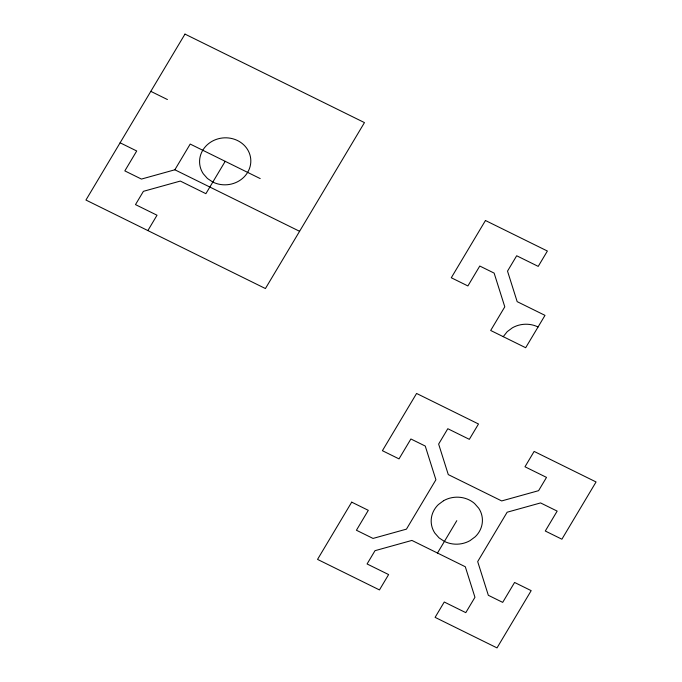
<?xml version="1.0" encoding="UTF-8"?>
<svg xmlns="http://www.w3.org/2000/svg" width="682" height="682" viewBox="0 0 682 682"><rect width="100%" height="100%" fill="white"/><g stroke="black" fill="none" stroke-linecap="round" stroke-linejoin="round"><path stroke-width="1.02" d="M120.109 142.794L136.715 150.978L124.832 170.892L141.43 179.076L174.856 169.784L190.201 144.064L260.2 178.582M147.866 230.576L157.022 215.222L135.488 204.609L143.408 191.327L180.312 181.071L205.887 193.679L225.205 161.327M437.486 553.034L456.795 520.673M503.239 336.669L507.212 331.674L512.438 327.778A25.635 23.495 -4.7 0 1 538.055 326.985M150.816 91.354L167.414 99.538M174.856 169.784L299.594 231.3M184.984 34.1L85.941 200.039L265.417 288.546L364.461 122.607L184.984 34.1M485.456 220.508L451.288 277.753L467.895 285.946L479.778 266.031L494.135 273.107L504.791 306.823L490.682 330.472L525.677 347.726L544.995 315.365L517.169 301.649L507.519 271.121L516.683 255.767L538.217 266.389L547.382 251.036L485.456 220.508M351.707 502.148L317.539 559.393L379.456 589.93L388.621 574.576L367.078 563.963L375.006 550.681L411.911 540.425L465.303 566.751L474.953 597.287L465.797 612.641L444.255 602.018L435.099 617.363L497.016 647.9L531.184 590.646L514.586 582.462L502.694 602.377L488.338 595.292L477.681 561.584L507.144 512.216L540.57 502.924L557.168 511.108L545.285 531.022L561.891 539.206L596.059 481.961L534.134 451.424L524.978 466.778L546.512 477.391L538.592 490.673L501.688 500.929L448.287 474.604L438.637 444.067L447.801 428.714L469.335 439.336L478.5 423.991L416.583 393.454L382.406 450.7L399.013 458.892L410.896 438.978L425.253 446.054L435.909 479.77L406.446 529.138L373.028 538.43L356.422 530.246L368.306 510.332L351.707 502.148M443.556 500.724L438.33 504.62A25.635 23.495 -4.7 0 0 434.86 533.111L439.029 537.851L444.417 541.423A25.635 23.495 -4.7 0 0 470.034 540.63L475.26 536.734A25.635 23.495 -4.7 0 0 478.738 508.243L474.561 503.504A25.635 23.495 -4.7 0 0 443.556 500.724M212.827 182.068L207.439 178.496L203.262 173.757A25.635 23.495 -4.7 0 1 220.269 138.318A25.635 23.495 -4.7 0 1 250.516 164.626A25.635 23.495 -4.7 0 1 212.827 182.068"/></g></svg>
